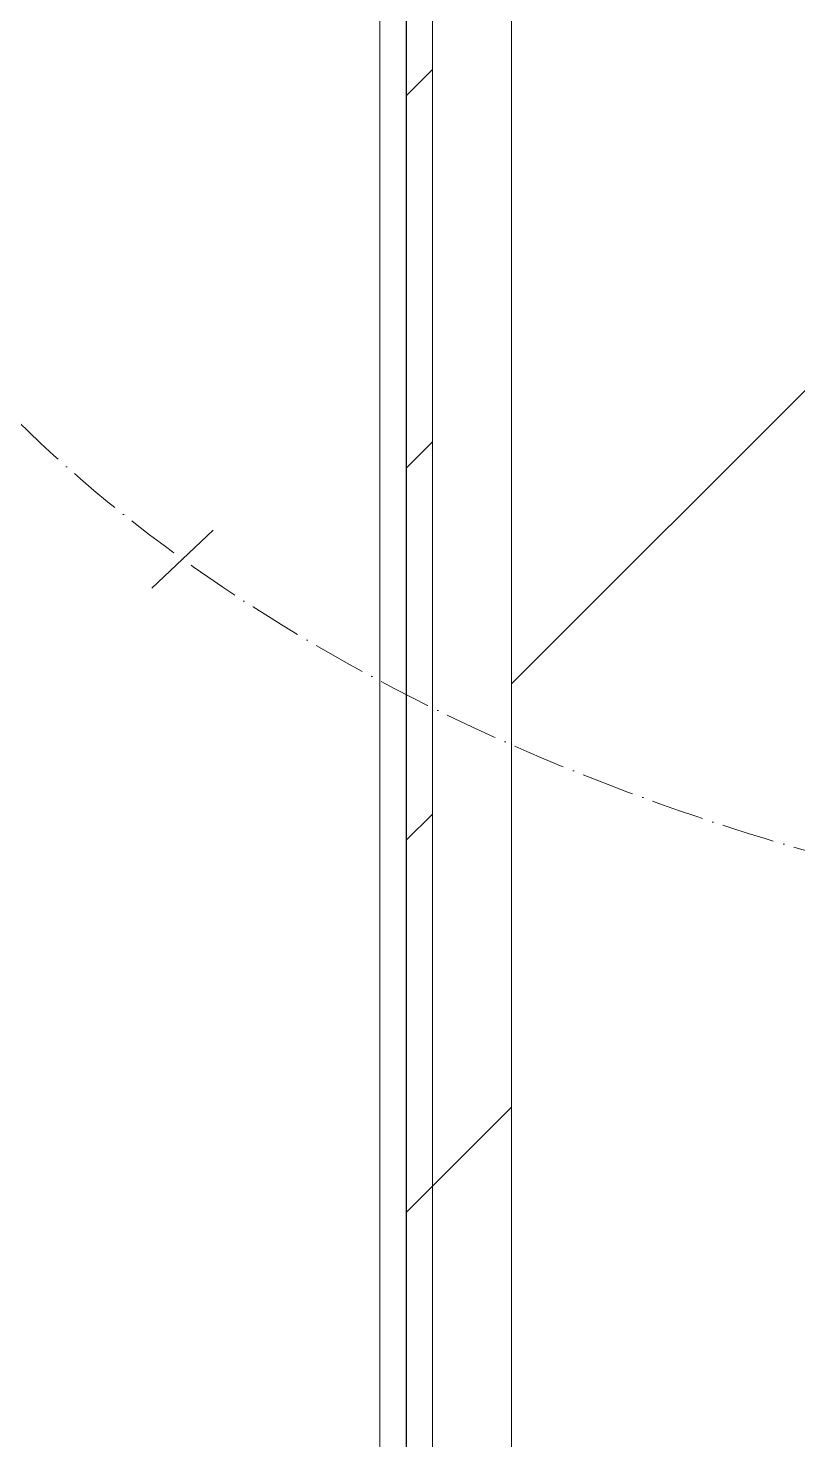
# Model space of a CAD drawing. Header units: millimetres. Extents: x -88595 to 880822, y -1054509 to -148035.
# Drawn here: x 418171.5 to 418317.6, y -247162.1 to -246894 of the extents above; entities that cross this region are included whole.
import ezdxf

# ---------------------------------------------------------------- set-up
doc = ezdxf.new("R2010")
doc.units = ezdxf.units.MM
doc.linetypes.add('$9$ADSK_Осевая', pattern=[14, 10, -2, 0, -2])
for name, color, linetype, lineweight in [('Оборудование', 7, 'Continuous', 18), ('Ограждение', 7, 'Continuous', 9), ('Стены наружные', 7, 'Continuous', 18), ('Стены штриховка', 7, 'Continuous', 9), ('Трубопроводы', 7, 'Continuous', 18)]:
    doc.layers.add(name, color=color, linetype=linetype, lineweight=lineweight)

# ---------------------------------------------------------------- blocks, each defined once
blk = doc.blocks.new('3 этаж')
at = {"layer": 'Ограждение'}
blk.add_line((430118.9, 679903.86), (430118.9, 678898.86), dxfattribs=at)
at = {"layer": 'Стены наружные', "lineweight": 30}
blk.add_line((430123.9, 679918.86), (430123.9, 678893.86), dxfattribs=at)
at = {"layer": 'Стены наружные', "linetype": 'Continuous', "lineweight": 9}
for p, q in [((430143.9, 679407.29), (430263.9, 679527.29)), ((430123.9, 679518.99), (430128.9, 679523.99)), ((430123.9, 679448.28), (430128.9, 679453.28)), ((430123.9, 679377.57), (430128.9, 679382.57)), ((430128.9, 679311.86), (430143.9, 679326.86)), ((430123.9, 679306.86), (430128.9, 679311.86))]:
    blk.add_line(p, q, dxfattribs=at)
at = {"layer": 'Стены штриховка'}
for p, q in [((430128.9, 679918.86), (430128.9, 678888.86)), ((430143.9, 679918.86), (430143.9, 678888.86))]:
    blk.add_line(p, q, dxfattribs=at)

msp = doc.modelspace()

# ---------------------------------------------------------------- linework, layer by layer
at = {"layer": 'Трубопроводы', "color": 24, "true_color": 0xa52900}
msp.add_line((418194.98, -247000.32), (418206.6, -246989.32), dxfattribs=at)
at = {"layer": 'Трубопроводы', "color": 24, "linetype": '$9$ADSK_Осевая', "true_color": 0xa52900}
msp.add_open_spline([(418423.95, -247066.04), (418310.87, -247066.04), (418112.75, -246994.9), (418112.73, -246839.88)], degree=3, dxfattribs=at)

# ---------------------------------------------------------------- block references
at = {"layer": 'Оборудование', "color": 5, "true_color": 0x0000ff}
msp.add_blockref('3 этаж', (-11880.65, -926425.79), dxfattribs=at)

doc.saveas('drawing.dxf')
